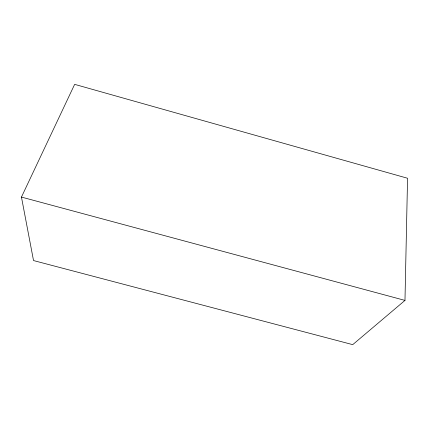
<?xml version="1.0" encoding="UTF-8"?>
<svg xmlns="http://www.w3.org/2000/svg" width="429" height="429" viewBox="0 0 429 429"><rect width="100%" height="100%" fill="white"/><g stroke="black" fill="none" stroke-linecap="round" stroke-linejoin="round"><path stroke-width="0.64" d="M404.976 300.407L407.55 178.255L74.651 84.357L21.45 197.077L33.526 260.553L352.724 344.643L404.976 300.407L21.45 197.077"/></g></svg>
